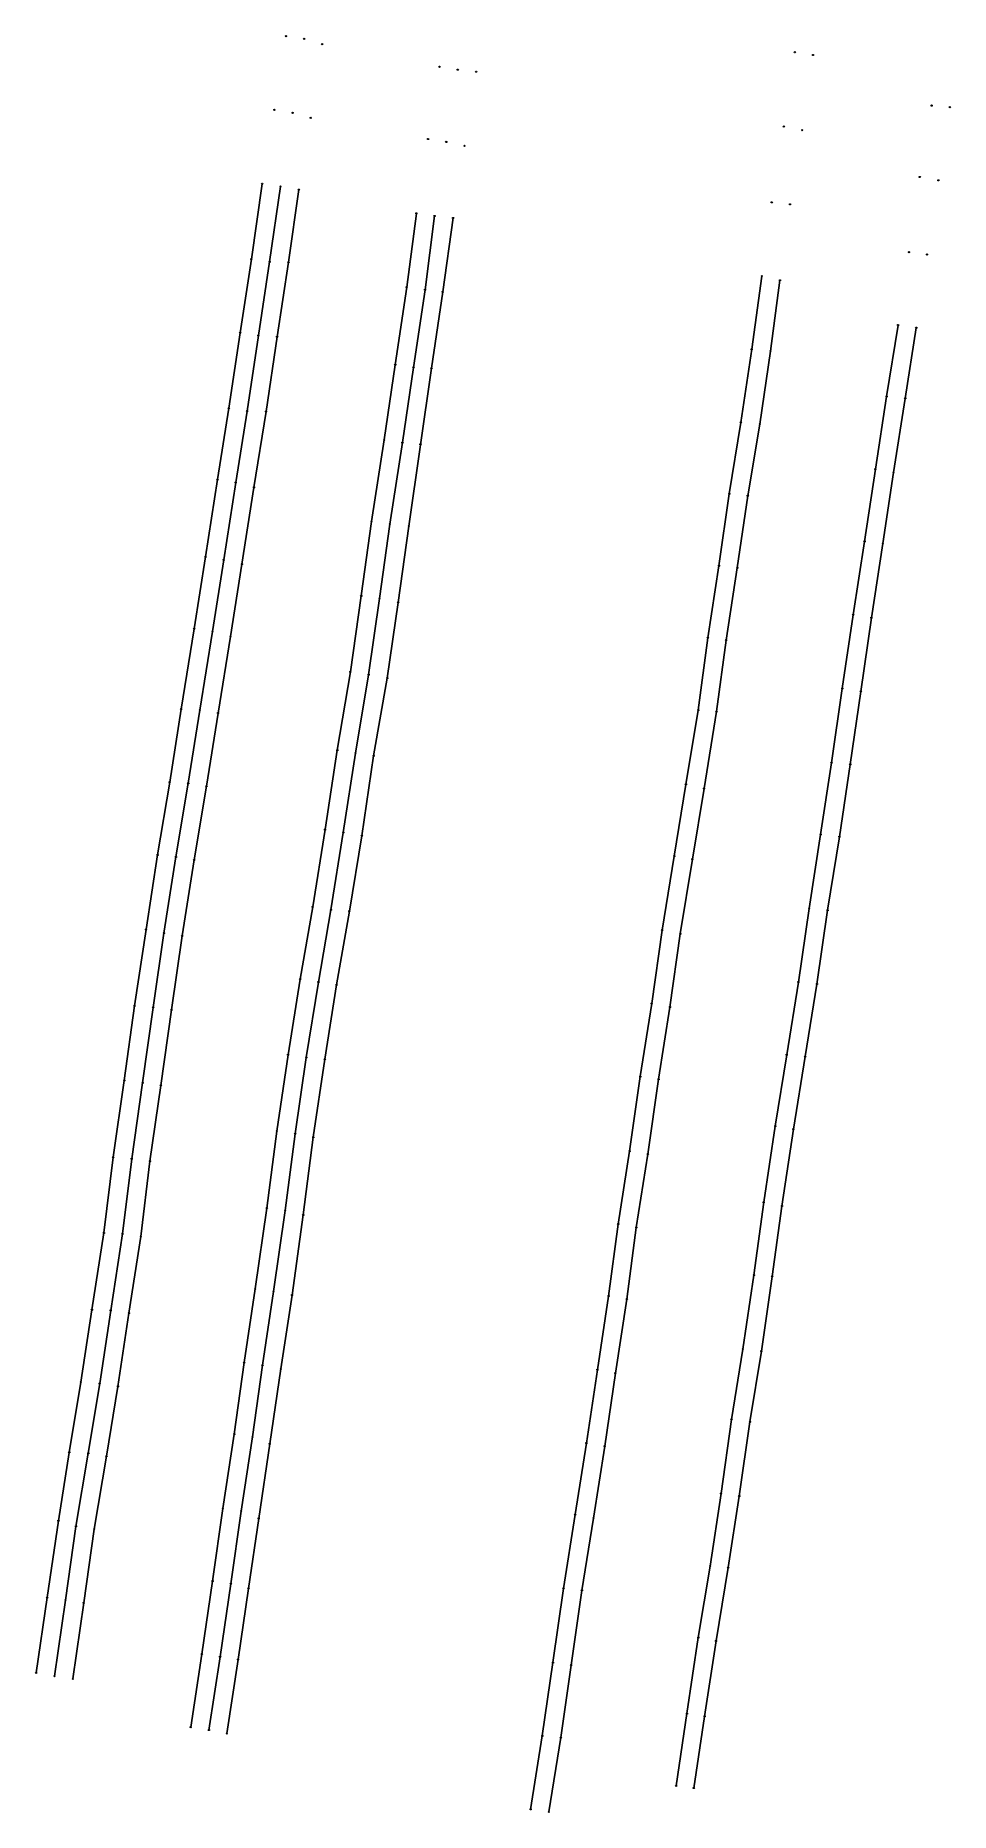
# Model space of a CAD drawing. Header units: metres. Extents: x 378956.9 to 378994.1, y 5843455.5 to 5843527.8.
import ezdxf

# ---------------------------------------------------------------- set-up
doc = ezdxf.new("R2010")
doc.units = ezdxf.units.M
doc.linetypes.add('1', pattern=[0])
for name, color, linetype in [('A-Nord System A.1 DA250', 70, 'Continuous'), ('A-Nord System A.2 DA250', 72, 'Continuous'), ('A-Nord System A.3 DA250', 74, 'Continuous'), ('A-Nord System B.1 DA250', 150, 'Continuous'), ('A-Nord System B.2 DA250', 152, 'Continuous'), ('A-Nord System B.3 DA250', 154, 'Continuous'), ('BorWin 4.1 DA250', 31, 'Continuous'), ('BorWin 4.2 DA250', 30, 'Continuous'), ('DolWin 4.1 DA250', 211, 'Continuous'), ('DolWin 4.2 DA250', 241, 'Continuous')]:
    doc.layers.add(name, color=color, linetype=linetype)
doc.layers.add('Objektart KSR', color=7, linetype='1', lineweight=18)
doc.styles.add('0', font='arial.ttf')

# ---------------------------------------------------------------- blocks, each defined once
blk = doc.blocks.new('KSR')
blk.add_circle((0, 0), 0.05)
at = {"color": 0, "style": '0', "flags": 1}
for tag, p in [('Punktname', (0.32, 0.14)), ('Höhe', (0.32, -0.26)), ('Attribut 2', (0.32, -1.46)), ('Code', (0.32, -0.66)), ('ROHRDIMENSION', (0.32, -1.06)), ('Attribut 3', (0.32, -1.86))]:
    blk.add_attdef(tag, p, '', height=0.35, dxfattribs=at)

msp = doc.modelspace()

# ---------------------------------------------------------------- linework, layer by layer
at = {"layer": 'A-Nord System A.1 DA250'}
msp.add_polyline3d([(378966.0737, 5843521.7403, 12.955), (378965.633, 5843518.673, 12.931), (378965.1779, 5843515.6802, 12.928), (378964.7187, 5843512.6102, 12.844), (378964.2546, 5843509.7085, 12.465), (378963.7676, 5843506.5638, 11.67), (378963.3086, 5843503.6484, 11.353), (378962.7763, 5843500.3807, 11.392), (378962.3134, 5843497.4105, 11.416), (378961.8205, 5843494.4486, 11.354), (378961.3508, 5843491.4206, 11.302), (378960.8801, 5843488.3101, 11.344), (378960.4653, 5843485.28, 11.326), (378960.0156, 5843482.158, 11.333), (378959.6384, 5843479.0793, 11.312), (378959.1497, 5843475.9593, 11.421), (378958.7015, 5843473.0131, 11.402), (378958.2294, 5843470.1601, 11.801), (378957.7868, 5843467.3797, 12.379), (378957.3281, 5843464.2545, 12.95), (378956.883, 5843461.1913, 13.083)], dxfattribs=at)
at = {"layer": 'A-Nord System A.2 DA250'}
msp.add_polyline3d([(378966.815, 5843521.6259, 12.955), (378966.3749, 5843518.5633, 12.931), (378965.9195, 5843515.5684, 12.928), (378965.4599, 5843512.4955, 12.844), (378964.9955, 5843509.5919, 12.465), (378964.5087, 5843506.4481, 11.67), (378964.0495, 5843503.5318, 11.353), (378963.537, 5843500.3381, 11.359), (378963.0664, 5843497.3614, 11.387), (378962.5653, 5843494.3662, 11.365), (378962.0766, 5843491.267, 11.289), (378961.6403, 5843488.2525, 11.297), (378961.2092, 5843485.1867, 11.257), (378960.7669, 5843482.0974, 11.313), (378960.3936, 5843479.039, 11.309), (378959.9137, 5843475.9309, 11.422), (378959.4684, 5843472.9585, 11.409), (378959.004, 5843470.1222, 11.769), (378958.5011, 5843467.1513, 12.41), (378958.0754, 5843464.1497, 12.942), (378957.6308, 5843461.0619, 13.041)], dxfattribs=at)
at = {"layer": 'A-Nord System A.3 DA250'}
msp.add_polyline3d([(378967.5612, 5843521.4995, 12.984), (378967.144, 5843518.5469, 12.934), (378966.6771, 5843515.5178, 12.901), (378966.2272, 5843512.4814, 12.81), (378965.7374, 5843509.3926, 12.427), (378965.2494, 5843506.2725, 11.659), (378964.7834, 5843503.3288, 11.391), (378964.2775, 5843500.2193, 11.359), (378963.8066, 5843497.241, 11.387), (378963.3056, 5843494.2459, 11.365), (378962.8181, 5843491.1549, 11.289), (378962.3828, 5843488.1465, 11.297), (378961.9518, 5843485.0813, 11.257), (378961.5104, 5843481.9988, 11.313), (378961.1366, 5843478.9363, 11.309), (378960.6552, 5843475.8181, 11.422), (378960.2094, 5843472.8424, 11.409), (378959.7438, 5843469.999, 11.769), (378959.2423, 5843467.036, 12.41), (378958.8178, 5843464.0436, 12.942), (378958.3729, 5843460.9535, 13.041)], dxfattribs=at)
at = {"layer": 'A-Nord System B.1 DA250'}
msp.add_polyline3d([(378972.3392, 5843520.5351, 12.859), (378971.9493, 5843517.5344, 12.633), (378971.481, 5843514.3821, 12.301), (378971.0319, 5843511.3252, 12.012), (378970.5181, 5843508.0074, 11.591), (378970.1003, 5843504.9811, 11.466), (378969.6597, 5843501.8941, 11.277), (378969.1254, 5843498.7055, 11.314), (378968.6266, 5843495.4796, 11.312), (378968.1272, 5843492.3411, 11.304), (378967.6182, 5843489.4058, 11.361), (378967.1218, 5843486.3276, 11.329), (378966.6694, 5843483.2167, 11.303), (378966.2614, 5843480.0949, 11.328), (378965.7881, 5843476.8065, 11.267), (378965.3421, 5843473.8071, 11.361), (378964.9371, 5843470.8995, 11.744), (378964.474, 5843467.8761, 12.169), (378964.0551, 5843464.9259, 12.475), (378963.6189, 5843461.9616, 12.803), (378963.1662, 5843458.9856, 12.857)], dxfattribs=at)
at = {"layer": 'A-Nord System B.2 DA250'}
msp.add_polyline3d([(378973.0816, 5843520.4284, 12.859), (378972.6922, 5843517.431, 12.633), (378972.2229, 5843514.2725, 12.301), (378971.7735, 5843511.2133, 12.012), (378971.2602, 5843507.8987, 11.591), (378970.843, 5843504.8768, 11.466), (378970.4009, 5843501.7791, 11.277), (378969.8659, 5843498.5862, 11.314), (378969.3676, 5843495.3634, 11.312), (378968.8671, 5843492.2181, 11.304), (378968.3579, 5843489.282, 11.361), (378967.8631, 5843486.2139, 11.329), (378967.4124, 5843483.1141, 11.303), (378967.0044, 5843479.9929, 11.328), (378966.5302, 5843476.6979, 11.267), (378966.0845, 5843473.7002, 11.361), (378965.6792, 5843470.791, 11.744), (378965.216, 5843467.7666, 12.169), (378964.7974, 5843464.8186, 12.475), (378964.3607, 5843461.8506, 12.803), (378963.9073, 5843458.8701, 12.857)], dxfattribs=at)
at = {"layer": 'A-Nord System B.3 DA250'}
msp.add_polyline3d([(378973.8321, 5843520.3464, 12.866), (378973.4118, 5843517.3446, 12.574), (378972.9579, 5843514.2345, 12.303), (378972.0337, 5843507.8181, 11.598), (378971.5978, 5843504.7193, 11.438), (378971.1564, 5843501.636, 11.224), (378970.6035, 5843498.4806, 11.341), (378970.1243, 5843495.2322, 11.332), (378969.619, 5843492.165, 11.323), (378969.0918, 5843489.1659, 11.37), (378968.6182, 5843486.1411, 11.344), (378968.1496, 5843482.9694, 11.353), (378967.7415, 5843479.8113, 11.307), (378967.2859, 5843476.5543, 11.319), (378966.8321, 5843473.5546, 11.356), (378966.377, 5843470.5071, 11.727), (378965.9299, 5843467.4755, 12.152), (378965.517, 5843464.6296, 12.454), (378965.0901, 5843461.7394, 12.834), (378964.6351, 5843458.7309, 12.885)], dxfattribs=at)
at = {"layer": 'BorWin 4.1 DA250'}
msp.add_polyline3d([(378991.9237, 5843515.9951, 12.566), (378991.4596, 5843513.0894, 12.296), (378990.9998, 5843510.1358, 11.99), (378990.5618, 5843507.1967, 11.639), (378990.0958, 5843504.2171, 11.356), (378989.6561, 5843501.2156, 11.318), (378989.218, 5843498.1988, 11.294), (378988.7737, 5843495.2835, 11.288), (378988.3069, 5843492.2733, 11.267), (378987.8698, 5843489.2826, 11.262), (378987.3965, 5843486.3268, 11.217), (378986.9326, 5843483.4248, 11.227), (378986.4602, 5843480.3263, 11.167), (378986.0632, 5843477.3637, 11.258), (378985.6137, 5843474.3559, 11.301), (378985.1499, 5843471.4991, 11.554), (378984.7271, 5843468.4898, 12.04), (378984.2846, 5843465.5333, 12.487), (378983.8016, 5843462.6294, 12.863), (378983.3409, 5843459.5367, 12.89), (378982.9019, 5843456.5957, 12.922)], dxfattribs=at)
at = {"layer": 'BorWin 4.2 DA250'}
msp.add_polyline3d([(378992.6622, 5843515.885, 12.542), (378992.2154, 5843513.0144, 12.252), (378991.7383, 5843509.9977, 11.975), (378991.3042, 5843507.1132, 11.637), (378990.837, 5843504.0942, 11.371), (378990.4088, 5843501.0998, 11.305), (378989.98, 5843498.1309, 11.29), (378989.5363, 5843495.1928, 11.287), (378989.0612, 5843492.198, 11.245), (378988.6272, 5843489.2015, 11.274), (378988.1476, 5843486.2519, 11.223), (378987.6673, 5843483.298, 11.25), (378987.2039, 5843480.1749, 11.221), (378986.8038, 5843477.3144, 11.226), (378986.3652, 5843474.2743, 11.268), (378985.9016, 5843471.3996, 11.532), (378985.4671, 5843468.3833, 12.022), (378985.0175, 5843465.4723, 12.474), (378984.5234, 5843462.4928, 12.838), (378984.0602, 5843459.426, 12.851), (378983.616, 5843456.5136, 12.894)], dxfattribs=at)
at = {"layer": 'DolWin 4.1 DA250'}
msp.add_polyline3d([(378986.3824, 5843517.9792, 12.642), (378985.9732, 5843515.0074, 12.52), (378985.5327, 5843512.037, 12.387), (378985.0618, 5843509.1337, 12.09), (378984.6419, 5843506.2087, 11.606), (378984.1902, 5843503.2833, 11.268), (378983.8, 5843500.3336, 11.206), (378983.2983, 5843497.3186, 11.18), (378982.8253, 5843494.4019, 11.131), (378982.3308, 5843491.3947, 11.152), (378981.909, 5843488.4088, 11.204), (378981.4439, 5843485.4354, 11.123), (378981.0079, 5843482.4046, 11.243), (378980.5481, 5843479.443, 11.258), (378980.1572, 5843476.5162, 11.269), (378979.6979, 5843473.5202, 11.289), (378979.2538, 5843470.5376, 11.7), (378978.7956, 5843467.6294, 12.2), (378978.3229, 5843464.6305, 12.624), (378977.8932, 5843461.6102, 12.812), (378977.4608, 5843458.6309, 12.863), (378976.9851, 5843455.6446, 12.831)], dxfattribs=at)
at = {"layer": 'DolWin 4.2 DA250'}
msp.add_polyline3d([(378987.1224, 5843517.8128, 12.633), (378986.7397, 5843514.9299, 12.515), (378986.3024, 5843511.9647, 12.405), (378985.8114, 5843509.0534, 12.089), (378985.3851, 5843506.1214, 11.577), (378984.9348, 5843503.1879, 11.247), (378984.544, 5843500.2762, 11.216), (378984.0347, 5843497.1513, 11.2), (378983.5597, 5843494.2762, 11.144), (378983.0681, 5843491.2399, 11.152), (378982.65, 5843488.2651, 11.151), (378982.1901, 5843485.3277, 11.122), (378981.7511, 5843482.2887, 11.23), (378981.2819, 5843479.3001, 11.257), (378980.8968, 5843476.3947, 11.211), (378980.4331, 5843473.3807, 11.282), (378979.9961, 5843470.4119, 11.678), (378979.5414, 5843467.4867, 12.189), (378979.0702, 5843464.549, 12.611), (378978.6358, 5843461.5107, 12.794), (378978.2122, 5843458.5631, 12.835), (378977.7269, 5843455.5443, 12.757)], dxfattribs=at)

# ---------------------------------------------------------------- block references
at = {"layer": 'Objektart KSR', "xscale": 0.5, "yscale": 0.5, "zscale": 0.5}
for p in [(378967.0378, 5843527.7398, 12.938), (378967.7792, 5843527.6268, 12.938), (378968.5091, 5843527.4175, 12.977), (378987.7278, 5843527.0845, 12.78), (378988.4661, 5843526.9749, 12.767), (378973.2824, 5843526.4964, 12.739), (378974.0229, 5843526.377, 12.739), (378974.7705, 5843526.2951, 12.76), (378966.5695, 5843524.7436, 12.95), (378967.31, 5843524.6246, 12.95), (378993.2894, 5843524.9173, 12.724), (378994.0284, 5843524.8557, 12.738), (378968.0465, 5843524.4203, 12.973), (378987.2777, 5843524.0634, 12.705), (378988.0242, 5843523.9156, 12.71), (378972.8156, 5843523.5562, 12.862), (378973.5563, 5843523.439, 12.862), (378974.2994, 5843523.2806, 12.864), (378966.0737, 5843521.7403, 12.955), (378966.815, 5843521.6259, 12.955), (378992.8047, 5843522.0142, 12.768), (378993.5643, 5843521.8778, 12.775), (378967.5612, 5843521.4995, 12.984), (378986.788, 5843520.9833, 12.641), (378987.532, 5843520.903, 12.647), (378972.3392, 5843520.5351, 12.859), (378973.0816, 5843520.4284, 12.859), (378973.8321, 5843520.3464, 12.866), (378992.37, 5843518.9584, 12.705), (378993.1011, 5843518.8607, 12.693), (378965.633, 5843518.673, 12.931), (378966.3749, 5843518.5633, 12.931), (378967.144, 5843518.5469, 12.934), (378971.9493, 5843517.5344, 12.633), (378972.6922, 5843517.431, 12.633), (378973.4118, 5843517.3446, 12.574), (378986.3824, 5843517.9792, 12.642), (378987.1224, 5843517.8128, 12.633), (378991.9237, 5843515.9951, 12.566), (378992.6622, 5843515.885, 12.542), (378965.1779, 5843515.6802, 12.928), (378965.9195, 5843515.5684, 12.928), (378966.6771, 5843515.5178, 12.901), (378985.9732, 5843515.0074, 12.52), (378986.7397, 5843514.9299, 12.515), (378971.481, 5843514.3821, 12.301), (378972.2229, 5843514.2725, 12.301), (378972.9579, 5843514.2345, 12.303), (378991.4596, 5843513.0894, 12.296), (378992.2154, 5843513.0144, 12.252), (378964.7187, 5843512.6102, 12.844), (378965.4599, 5843512.4955, 12.844), (378966.2272, 5843512.4814, 12.81), (378985.5327, 5843512.037, 12.387), (378986.3024, 5843511.9647, 12.405), (378971.0319, 5843511.3252, 12.012), (378971.7735, 5843511.2133, 12.012), (378972.5049, 5843511.1459, 11.998), (378990.9998, 5843510.1358, 11.99), (378964.2546, 5843509.7085, 12.465), (378964.9955, 5843509.5919, 12.465), (378965.7374, 5843509.3926, 12.427), (378991.7383, 5843509.9977, 11.975), (378985.0618, 5843509.1337, 12.09), (378985.8114, 5843509.0534, 12.089), (378970.5181, 5843508.0074, 11.591), (378971.2602, 5843507.8987, 11.591), (378972.0337, 5843507.8181, 11.598), (378990.5618, 5843507.1967, 11.639), (378963.7676, 5843506.5638, 11.67), (378964.5087, 5843506.4481, 11.67), (378991.3042, 5843507.1132, 11.637), (378965.2494, 5843506.2725, 11.659), (378984.6419, 5843506.2087, 11.606), (378985.3851, 5843506.1214, 11.577), (378970.1003, 5843504.9811, 11.466), (378970.843, 5843504.8768, 11.466), (378971.5978, 5843504.7193, 11.438), (378963.3086, 5843503.6484, 11.353), (378990.0958, 5843504.2171, 11.356), (378990.837, 5843504.0942, 11.371), (378964.0495, 5843503.5318, 11.353), (378964.7834, 5843503.3288, 11.391), (378984.1902, 5843503.2833, 11.268), (378984.9348, 5843503.1879, 11.247), (378969.6597, 5843501.8941, 11.277), (378970.4009, 5843501.7791, 11.277), (378971.1564, 5843501.636, 11.224), (378989.6561, 5843501.2156, 11.318), (378990.4088, 5843501.0998, 11.305), (378962.7763, 5843500.3807, 11.392), (378963.537, 5843500.3381, 11.359), (378964.2775, 5843500.2193, 11.359), (378983.8, 5843500.3336, 11.206), (378984.544, 5843500.2762, 11.216), (378969.1254, 5843498.7055, 11.314), (378969.8659, 5843498.5862, 11.314), (378970.6035, 5843498.4806, 11.341), (378989.218, 5843498.1988, 11.294), (378989.98, 5843498.1309, 11.29), (378962.3134, 5843497.4105, 11.416), (378963.0664, 5843497.3614, 11.387), (378963.8066, 5843497.241, 11.387), (378983.2983, 5843497.3186, 11.18), (378984.0347, 5843497.1513, 11.2), (378968.6266, 5843495.4796, 11.312), (378969.3676, 5843495.3634, 11.312), (378970.1243, 5843495.2322, 11.332), (378988.7737, 5843495.2835, 11.288), (378989.5363, 5843495.1928, 11.287), (378961.8205, 5843494.4486, 11.354), (378962.5653, 5843494.3662, 11.365), (378963.3056, 5843494.2459, 11.365), (378982.8253, 5843494.4019, 11.131), (378983.5597, 5843494.2762, 11.144), (378968.1272, 5843492.3411, 11.304), (378968.8671, 5843492.2181, 11.304), (378969.619, 5843492.165, 11.323), (378988.3069, 5843492.2733, 11.267), (378989.0612, 5843492.198, 11.245), (378961.3508, 5843491.4206, 11.302), (378982.3308, 5843491.3947, 11.152), (378962.0766, 5843491.267, 11.289), (378962.8181, 5843491.1549, 11.289), (378983.0681, 5843491.2399, 11.152), (378967.6182, 5843489.4058, 11.361), (378968.3579, 5843489.282, 11.361), (378969.0918, 5843489.1659, 11.37), (378987.8698, 5843489.2826, 11.262), (378988.6272, 5843489.2015, 11.274), (378981.909, 5843488.4088, 11.204), (378960.8801, 5843488.3101, 11.344), (378961.6403, 5843488.2525, 11.297), (378962.3828, 5843488.1465, 11.297), (378982.65, 5843488.2651, 11.151), (378967.1218, 5843486.3276, 11.329), (378967.8631, 5843486.2139, 11.329), (378987.3965, 5843486.3268, 11.217), (378988.1476, 5843486.2519, 11.223), (378968.6182, 5843486.1411, 11.344), (378960.4653, 5843485.28, 11.326), (378961.2092, 5843485.1867, 11.257), (378961.9518, 5843485.0813, 11.257), (378981.4439, 5843485.4354, 11.123), (378982.1901, 5843485.3277, 11.122), (378986.9326, 5843483.4248, 11.227), (378966.6694, 5843483.2167, 11.303), (378967.4124, 5843483.1141, 11.303), (378968.1496, 5843482.9694, 11.353), (378987.6673, 5843483.298, 11.25), (378960.0156, 5843482.158, 11.333), (378960.7669, 5843482.0974, 11.313), (378961.5104, 5843481.9988, 11.313), (378981.0079, 5843482.4046, 11.243), (378981.7511, 5843482.2887, 11.23), (378966.2614, 5843480.0949, 11.328), (378967.0044, 5843479.9929, 11.328), (378967.7415, 5843479.8113, 11.307), (378986.4602, 5843480.3263, 11.167), (378987.2039, 5843480.1749, 11.221), (378959.6384, 5843479.0793, 11.312), (378960.3936, 5843479.039, 11.309), (378980.5481, 5843479.443, 11.258), (378981.2819, 5843479.3001, 11.257), (378961.1366, 5843478.9363, 11.309), (378986.0632, 5843477.3637, 11.258), (378986.8038, 5843477.3144, 11.226), (378965.7881, 5843476.8065, 11.267), (378966.5302, 5843476.6979, 11.267), (378967.2859, 5843476.5543, 11.319), (378980.1572, 5843476.5162, 11.269), (378980.8968, 5843476.3947, 11.211), (378959.1497, 5843475.9593, 11.421), (378959.9137, 5843475.9309, 11.422), (378960.6552, 5843475.8181, 11.422), (378985.6137, 5843474.3559, 11.301), (378986.3652, 5843474.2743, 11.268), (378965.3421, 5843473.8071, 11.361), (378966.0845, 5843473.7002, 11.361), (378966.8321, 5843473.5546, 11.356), (378979.6979, 5843473.5202, 11.289), (378980.4331, 5843473.3807, 11.282), (378958.7015, 5843473.0131, 11.402), (378959.4684, 5843472.9585, 11.409), (378960.2094, 5843472.8424, 11.409), (378985.1499, 5843471.4991, 11.554), (378985.9016, 5843471.3996, 11.532), (378964.9371, 5843470.8995, 11.744), (378965.6792, 5843470.791, 11.744), (378966.377, 5843470.5071, 11.727), (378979.2538, 5843470.5376, 11.7), (378979.9961, 5843470.4119, 11.678), (378958.2294, 5843470.1601, 11.801), (378959.004, 5843470.1222, 11.769), (378959.7438, 5843469.999, 11.769), (378984.7271, 5843468.4898, 12.04), (378985.4671, 5843468.3833, 12.022), (378964.474, 5843467.8761, 12.169), (378965.216, 5843467.7666, 12.169), (378965.9299, 5843467.4755, 12.152), (378978.7956, 5843467.6294, 12.2), (378979.5414, 5843467.4867, 12.189), (378957.7868, 5843467.3797, 12.379), (378958.5011, 5843467.1513, 12.41), (378959.2423, 5843467.036, 12.41), (378984.2846, 5843465.5333, 12.487), (378985.0175, 5843465.4723, 12.474), (378964.0551, 5843464.9259, 12.475), (378964.7974, 5843464.8186, 12.475), (378965.517, 5843464.6296, 12.454), (378978.3229, 5843464.6305, 12.624), (378979.0702, 5843464.549, 12.611), (378957.3281, 5843464.2545, 12.95), (378958.0754, 5843464.1497, 12.942), (378958.8178, 5843464.0436, 12.942), (378983.8016, 5843462.6294, 12.863), (378984.5234, 5843462.4928, 12.838), (378963.6189, 5843461.9616, 12.803), (378964.3607, 5843461.8506, 12.803), (378965.0901, 5843461.7394, 12.834), (378956.883, 5843461.1913, 13.083), (378957.6308, 5843461.0619, 13.041), (378958.3729, 5843460.9535, 13.041), (378977.8932, 5843461.6102, 12.812), (378978.6358, 5843461.5107, 12.794), (378983.3409, 5843459.5367, 12.89), (378963.1662, 5843458.9856, 12.857), (378963.9073, 5843458.8701, 12.857), (378984.0602, 5843459.426, 12.851), (378964.6351, 5843458.7309, 12.885), (378977.4608, 5843458.6309, 12.863), (378978.2122, 5843458.5631, 12.835), (378982.9019, 5843456.5957, 12.922), (378983.616, 5843456.5136, 12.894), (378976.9851, 5843455.6446, 12.831), (378977.7269, 5843455.5443, 12.757)]:
    msp.add_blockref('KSR', p, dxfattribs=at)

doc.saveas('drawing.dxf')
